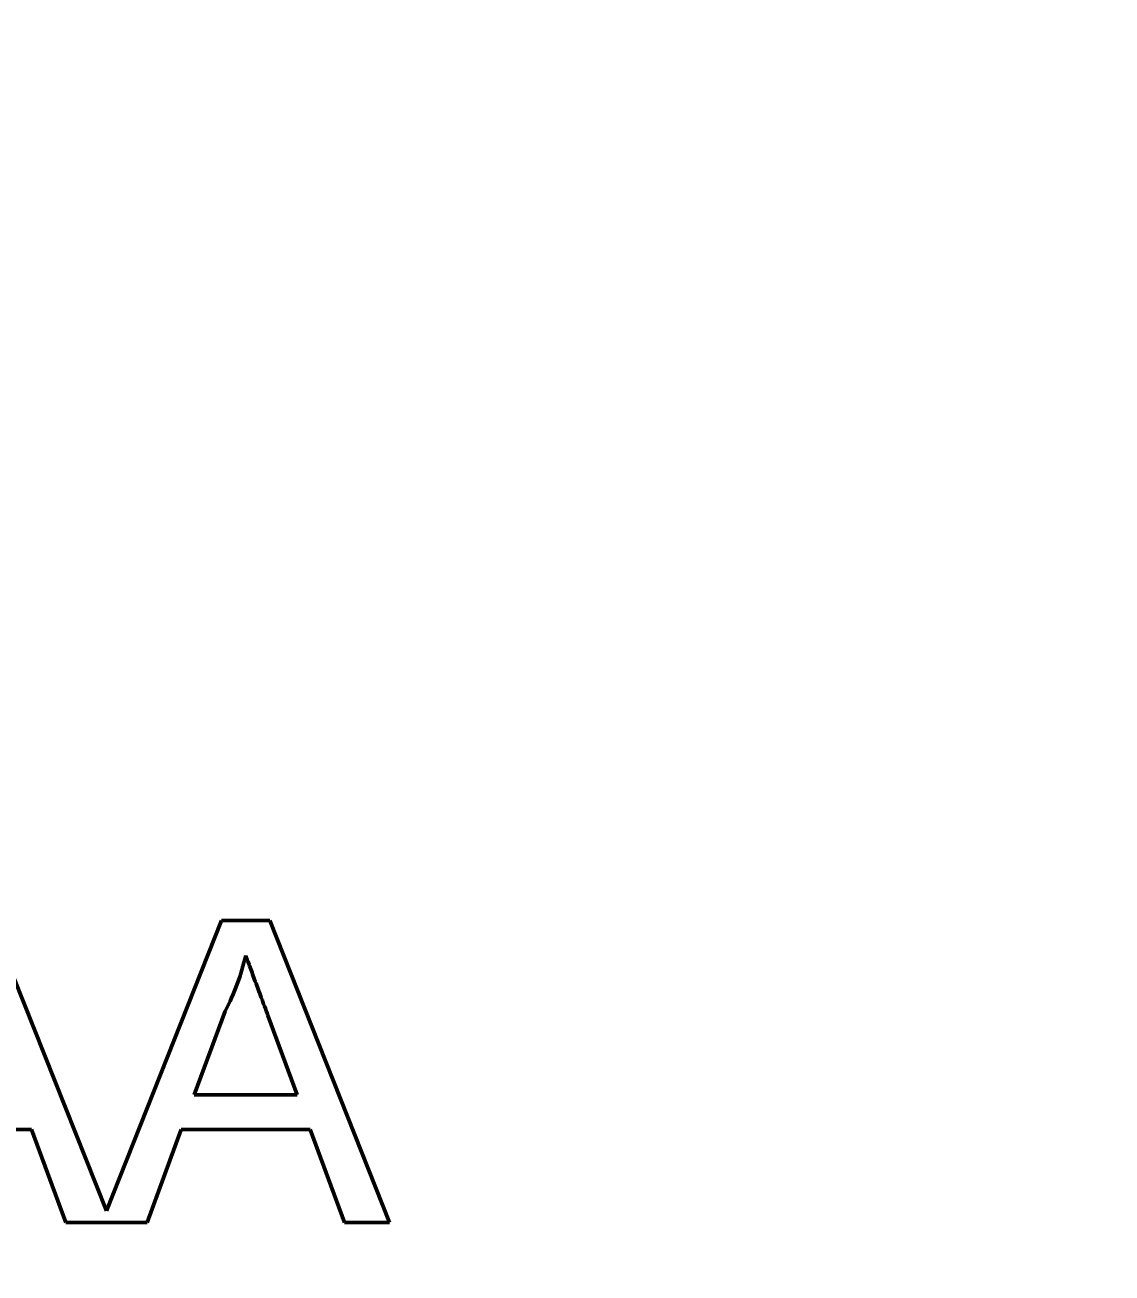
# Model space of a CAD drawing. Header units: millimetres. Extents: x 71 to 428, y 120 to 295.
# Drawn here: x 344 to 344.9, y 207.459 to 208.493 of the extents above; entities that cross this region are included whole.
import ezdxf

# ---------------------------------------------------------------- set-up
doc = ezdxf.new("R2010")
doc.units = ezdxf.units.MM
doc.header["$LTSCALE"] = 0.75
doc.layers.add('Dim', color=3, linetype='Continuous', lineweight=25)
doc.layers.add('Visible', color=7, linetype='Continuous', lineweight=50)
doc.styles.get("Standard").update_dxf_attribs({"font": 'arial.ttf'})
doc.dimstyles.new('Dim-ISO-25', dxfattribs={"dimtxt": 3.5, "dimasz": 3.5, "dimexe": 2.1, "dimexo": 2.1, "dimgap": 1.4, "dimtad": 1, "dimzin": 12, "dimdsep": 46, "dimtxsty": 'Standard', "dimcen": 0, "dimazin": 3, "dimtp": 0.1, "dimtm": 0.1, "dimtfac": 0.714286, "dimtmove": 0, "dimatfit": 3, "dimfxl": 1, "dimtzin": 12, "dimarcsym": 0})

# ---------------------------------------------------------------- blocks, each defined once
blk = doc.blocks.new('*D109')
at = {"color": 0, "linetype": 'ByBlock', "lineweight": -2}
for p, q in [((352.9086, 242.8617), (269.2309, 242.8617)), ((271.3309, 242.8617), (271.3309, 204.496)), ((301.8219, 204.496), (269.2309, 204.496))]:
    blk.add_line(p, q, dxfattribs=at)
at = {"color": 0, "linetype": 'ByBlock'}
for points in [[(271.3309, 242.8617), (270.7475, 239.3617), (271.9142, 239.3617)], [(271.3309, 204.496), (270.7475, 207.996), (271.9142, 207.996)]]:
    blk.add_solid(points, dxfattribs=at)
at = {"layer": 'Defpoints', "color": 0, "linetype": 'ByBlock'}
for p in [(355.0086, 242.8617), (303.9219, 204.496)]:
    blk.add_point(p, dxfattribs=at)
at = {"color": 0, "linetype": 'ByBlock', "lineweight": -2, "insert": (268.1427, 223.6788), "char_height": 3.5, "attachment_point": 5, "rotation": 90}
blk.add_mtext('\\A0;38.37', dxfattribs=at)

msp = doc.modelspace()

# ---------------------------------------------------------------- linework, layer by layer
at = {"layer": 'Visible'}
for p, q in [((343.9714, 207.7505), (344.0669, 207.51)), ((344.0669, 207.51), (344.1624, 207.7505)), ((344.1624, 207.7505), (344.2022, 207.7505)), ((344.2022, 207.7505), (344.3015, 207.5005)), ((344.1652, 207.6755), (344.1396, 207.6063)), ((344.225, 207.6063), (344.2007, 207.672)), ((344.1396, 207.6063), (344.225, 207.6063)), ((344.0048, 207.5774), (343.8983, 207.5774)), ((344.0333, 207.5005), (344.0048, 207.5774)), ((344.129, 207.5774), (344.1006, 207.5005)), ((344.2356, 207.5774), (344.129, 207.5774)), ((344.264, 207.5005), (344.2356, 207.5774)), ((344.1006, 207.5005), (344.0333, 207.5005)), ((344.3015, 207.5005), (344.264, 207.5005))]:
    msp.add_line(p, q, dxfattribs=at)
at = {"layer": 'Visible', "extrusion": (0, 0, -1)}
msp.add_circle((-354.8964, 204.496), 47.93, dxfattribs=at)
at = {"layer": 'Visible'}
msp.add_arc((343.9987, 207.7634), 0.1883, 332.1865, 347.2078, dxfattribs=at)
msp.add_open_spline([(344.2007, 207.672), (344.1998, 207.6745), (344.1979, 207.6795), (344.1952, 207.6867), (344.1927, 207.6935), (344.1903, 207.6999), (344.1881, 207.706), (344.1861, 207.7116), (344.1841, 207.7167), (344.1829, 207.7201), (344.1823, 207.7217)], degree=3, knots=[0, 0, 0, 0, 0.153148, 0.299433, 0.436426, 0.565671, 0.686508, 0.799269, 0.903395, 1, 1, 1, 1], dxfattribs=at)

# ---------------------------------------------------------------- dimensions: what is measured, and where the dimension line sits
at = {"layer": 'Dim'}
dim = msp.add_linear_dim(base=(271.3309, 204.496), p1=(355.0086, 242.8617), p2=(303.9219, 204.496), angle=90, dimstyle='Dim-ISO-25', dxfattribs=at)
dim.commit()
dim.dimension.update_dxf_attribs({"geometry": '*D109', "text_midpoint": (268.1427, 223.6788)})

doc.saveas('drawing.dxf')
